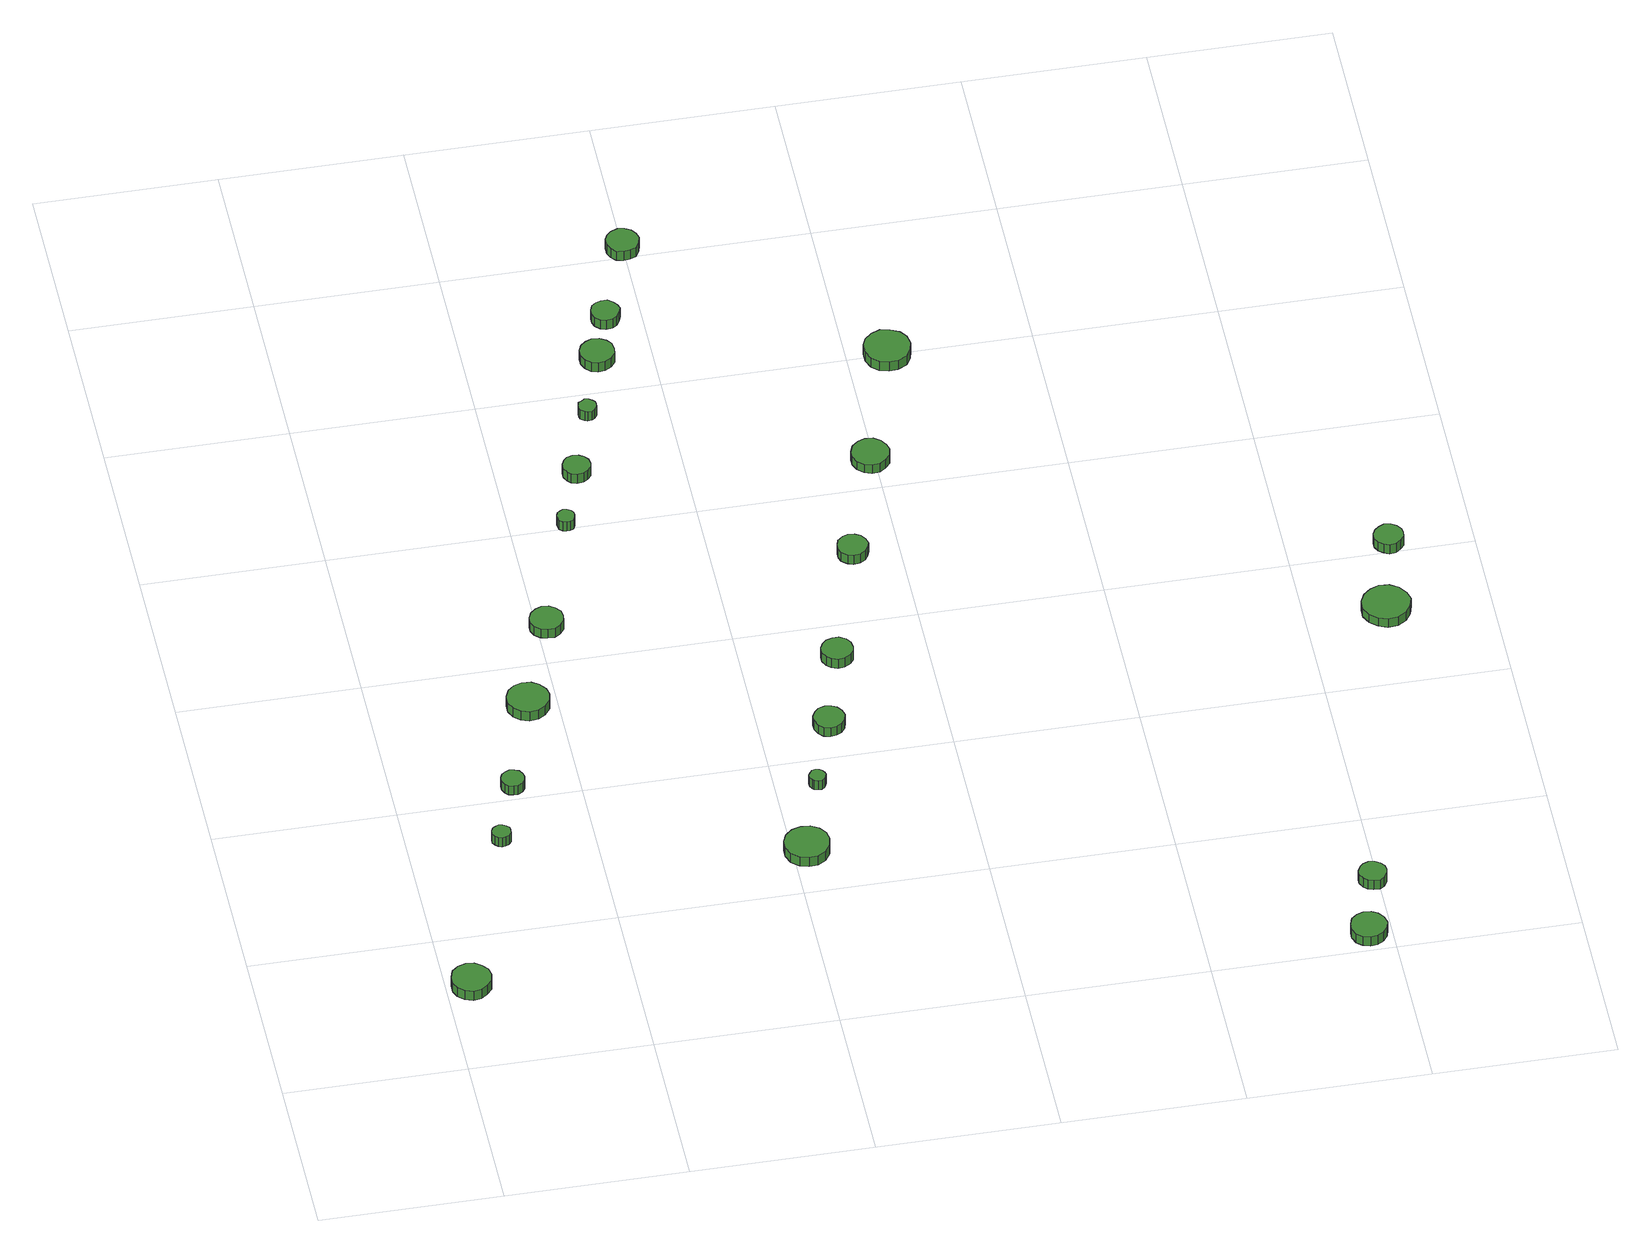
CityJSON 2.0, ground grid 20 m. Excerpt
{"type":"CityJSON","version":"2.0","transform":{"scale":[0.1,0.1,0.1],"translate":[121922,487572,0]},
"CityObjects":{
"tree1":{"type":"SolitaryVegetationObject","attributes":{"function":"something"},"geometry":[{"type":"MultiSurface","lod":"1","boundaries":[[[0,1,2,3,4,5,6,7,8,9,10,11,12,13,14]],[[15,16,17,18,19,20,21,22,23,24,25,26,27,28,29]],[[0,29,28,1]],[[1,28,27,2]],[[2,27,26,3]],[[3,26,25,4]],[[4,25,24,5]],[[5,24,23,6]],[[6,23,22,7]],[[7,22,21,8]],[[8,21,20,9]],[[9,20,19,10]],[[10,19,18,11]],[[11,18,17,12]],[[12,17,16,13]],[[13,16,15,14]],[[14,15,29,0]]]}]},
"tree2":{"type":"SolitaryVegetationObject","attributes":{"function":"something"},"geometry":[{"type":"MultiSurface","lod":"1","boundaries":[[[30,31,32,33,34,35,36,37,38,39,40,41,42,43,44]],[[45,46,47,48,49,50,51,52,53,54,55,56,57,58,59]],[[30,59,58,31]],[[31,58,57,32]],[[32,57,56,33]],[[33,56,55,34]],[[34,55,54,35]],[[35,54,53,36]],[[36,53,52,37]],[[37,52,51,38]],[[38,51,50,39]],[[39,50,49,40]],[[40,49,48,41]],[[41,48,47,42]],[[42,47,46,43]],[[43,46,45,44]],[[44,45,59,30]]]}]},
"tree3":{"type":"SolitaryVegetationObject","attributes":{"function":"something"},"geometry":[{"type":"MultiSurface","lod":"1","boundaries":[[[60,61,62,63,64,65,66,67,68,69,70,71,72,73,74]],[[75,76,77,78,79,80,81,82,83,84,85,86,87,88,89]],[[60,89,88,61]],[[61,88,87,62]],[[62,87,86,63]],[[63,86,85,64]],[[64,85,84,65]],[[65,84,83,66]],[[66,83,82,67]],[[67,82,81,68]],[[68,81,80,69]],[[69,80,79,70]],[[70,79,78,71]],[[71,78,77,72]],[[72,77,76,73]],[[73,76,75,74]],[[74,75,89,60]]]}]},
"tree4":{"type":"SolitaryVegetationObject","attributes":{"function":"something"},"geometry":[{"type":"MultiSurface","lod":"1","boundaries":[[[90,91,92,93,94,95,96,97,98,99,100,101,102,103,104]],[[105,106,107,108,109,110,111,112,113,114,115,116,117,118,119]],[[90,119,118,91]],[[91,118,117,92]],[[92,117,116,93]],[[93,116,115,94]],[[94,115,114,95]],[[95,114,113,96]],[[96,113,112,97]],[[97,112,111,98]],[[98,111,110,99]],[[99,110,109,100]],[[100,109,108,101]],[[101,108,107,102]],[[102,107,106,103]],[[103,106,105,104]],[[104,105,119,90]]]}]},
"tree5":{"type":"SolitaryVegetationObject","attributes":{"function":"something"},"geometry":[{"type":"MultiSurface","lod":"1","boundaries":[[[120,121,122,123,124,125,126,127,128,129,130,131,132,133,134]],[[135,136,137,138,139,140,141,142,143,144,145,146,147,148,149]],[[120,149,148,121]],[[121,148,147,122]],[[122,147,146,123]],[[123,146,145,124]],[[124,145,144,125]],[[125,144,143,126]],[[126,143,142,127]],[[127,142,141,128]],[[128,141,140,129]],[[129,140,139,130]],[[130,139,138,131]],[[131,138,137,132]],[[132,137,136,133]],[[133,136,135,134]],[[134,135,149,120]]]}]},
"tree6":{"type":"SolitaryVegetationObject","attributes":{"function":"something"},"geometry":[{"type":"MultiSurface","lod":"1","boundaries":[[[150,151,152,153,154,155,156,157,158,159,160,161,162,163,164]],[[165,166,167,168,169,170,171,172,173,174,175,176,177,178,179]],[[150,179,178,151]],[[151,178,177,152]],[[152,177,176,153]],[[153,176,175,154]],[[154,175,174,155]],[[155,174,173,156]],[[156,173,172,157]],[[157,172,171,158]],[[158,171,170,159]],[[159,170,169,160]],[[160,169,168,161]],[[161,168,167,162]],[[162,167,166,163]],[[163,166,165,164]],[[164,165,179,150]]]}]},
"tree7":{"type":"SolitaryVegetationObject","attributes":{"function":"something"},"geometry":[{"type":"MultiSurface","lod":"1","boundaries":[[[180,181,182,183,184,185,186,187,188,189,190,191,192,193,194]],[[195,196,197,198,199,200,201,202,203,204,205,206,207,208,209]],[[180,209,208,181]],[[181,208,207,182]],[[182,207,206,183]],[[183,206,205,184]],[[184,205,204,185]],[[185,204,203,186]],[[186,203,202,187]],[[187,202,201,188]],[[188,201,200,189]],[[189,200,199,190]],[[190,199,198,191]],[[191,198,197,192]],[[192,197,196,193]],[[193,196,195,194]],[[194,195,209,180]]]}]},
"tree8":{"type":"SolitaryVegetationObject","attributes":{"function":"something"},"geometry":[{"type":"MultiSurface","lod":"1","boundaries":[[[210,211,212,213,214,215,216,217,218,219,220,221,222,223,224]],[[225,226,227,228,229,230,231,232,233,234,235,236,237,238,239]],[[210,239,238,211]],[[211,238,237,212]],[[212,237,236,213]],[[213,236,235,214]],[[214,235,234,215]],[[215,234,233,216]],[[216,233,232,217]],[[217,232,231,218]],[[218,231,230,219]],[[219,230,229,220]],[[220,229,228,221]],[[221,228,227,222]],[[222,227,226,223]],[[223,226,225,224]],[[224,225,239,210]]]}]},
"tree9":{"type":"SolitaryVegetationObject","attributes":{"function":"something"},"geometry":[{"type":"MultiSurface","lod":"1","boundaries":[[[240,241,242,243,244,245,246,247,248,249,250,251,252,253,254]],[[255,256,257,258,259,260,261,262,263,264,265,266,267,268,269]],[[240,269,268,241]],[[241,268,267,242]],[[242,267,266,243]],[[243,266,265,244]],[[244,265,264,245]],[[245,264,263,246]],[[246,263,262,247]],[[247,262,261,248]],[[248,261,260,249]],[[249,260,259,250]],[[250,259,258,251]],[[251,258,257,252]],[[252,257,256,253]],[[253,256,255,254]],[[254,255,269,240]]]}]},
"tree10":{"type":"SolitaryVegetationObject","attributes":{"function":"something"},"geometry":[{"type":"MultiSurface","lod":"1","boundaries":[[[270,271,272,273,274,275,276,277,278,279,280,281,282,283,284]],[[285,286,287,288,289,290,291,292,293,294,295,296,297,298,299]],[[270,299,298,271]],[[271,298,297,272]],[[272,297,296,273]],[[273,296,295,274]],[[274,295,294,275]],[[275,294,293,276]],[[276,293,292,277]],[[277,292,291,278]],[[278,291,290,279]],[[279,290,289,280]],[[280,289,288,281]],[[281,288,287,282]],[[282,287,286,283]],[[283,286,285,284]],[[284,285,299,270]]]}]},
"tree11":{"type":"SolitaryVegetationObject","attributes":{"function":"something"},"geometry":[{"type":"MultiSurface","lod":"1","boundaries":[[[300,301,302,303,304,305,306,307,308,309,310,311,312,313,314]],[[315,316,317,318,319,320,321,322,323,324,325,326,327,328,329]],[[300,329,328,301]],[[301,328,327,302]],[[302,327,326,303]],[[303,326,325,304]],[[304,325,324,305]],[[305,324,323,306]],[[306,323,322,307]],[[307,322,321,308]],[[308,321,320,309]],[[309,320,319,310]],[[310,319,318,311]],[[311,318,317,312]],[[312,317,316,313]],[[313,316,315,314]],[[314,315,329,300]]]}]},
"tree12":{"type":"SolitaryVegetationObject","attributes":{"function":"something"},"geometry":[{"type":"MultiSurface","lod":"1","boundaries":[[[330,331,332,333,334,335,336,337,338,339,340,341,342,343,344]],[[345,346,347,348,349,350,351,352,353,354,355,356,357,358,359]],[[330,359,358,331]],[[331,358,357,332]],[[332,357,356,333]],[[333,356,355,334]],[[334,355,354,335]],[[335,354,353,336]],[[336,353,352,337]],[[337,352,351,338]],[[338,351,350,339]],[[339,350,349,340]],[[340,349,348,341]],[[341,348,347,342]],[[342,347,346,343]],[[343,346,345,344]],[[344,345,359,330]]]}]},
"tree13":{"type":"SolitaryVegetationObject","attributes":{"function":"something"},"geometry":[{"type":"MultiSurface","lod":"1","boundaries":[[[360,361,362,363,364,365,366,367,368,369,370,371,372,373,374]],[[375,376,377,378,379,380,381,382,383,384,385,386,387,388,389]],[[360,389,388,361]],[[361,388,387,362]],[[362,387,386,363]],[[363,386,385,364]],[[364,385,384,365]],[[365,384,383,366]],[[366,383,382,367]],[[367,382,381,368]],[[368,381,380,369]],[[369,380,379,370]],[[370,379,378,371]],[[371,378,377,372]],[[372,377,376,373]],[[373,376,375,374]],[[374,375,389,360]]]}]},
"tree14":{"type":"SolitaryVegetationObject","attributes":{"function":"something"},"geometry":[{"type":"MultiSurface","lod":"1","boundaries":[[[390,391,392,393,394,395,396,397,398,399,400,401,402,403,404]],[[405,406,407,408,409,410,411,412,413,414,415,416,417,418,419]],[[390,419,418,391]],[[391,418,417,392]],[[392,417,416,393]],[[393,416,415,394]],[[394,415,414,395]],[[395,414,413,396]],[[396,413,412,397]],[[397,412,411,398]],[[398,411,410,399]],[[399,410,409,400]],[[400,409,408,401]],[[401,408,407,402]],[[402,407,406,403]],[[403,406,405,404]],[[404,405,419,390]]]}]},
"tree15":{"type":"SolitaryVegetationObject","attributes":{"function":"something"},"geometry":[{"type":"MultiSurface","lod":"1","boundaries":[[[420,421,422,423,424,425,426,427,428,429,430,431,432,433,434]],[[435,436,437,438,439,440,441,442,443,444,445,446,447,448,449]],[[420,449,448,421]],[[421,448,447,422]],[[422,447,446,423]],[[423,446,445,424]],[[424,445,444,425]],[[425,444,443,426]],[[426,443,442,427]],[[427,442,441,428]],[[428,441,440,429]],[[429,440,439,430]],[[430,439,438,431]],[[431,438,437,432]],[[432,437,436,433]],[[433,436,435,434]],[[434,435,449,420]]]}]},
"tree16":{"type":"SolitaryVegetationObject","attributes":{"function":"something"},"geometry":[{"type":"MultiSurface","lod":"1","boundaries":[[[450,451,452,453,454,455,456,457,458,459,460,461,462,463,464]],[[465,466,467,468,469,470,471,472,473,474,475,476,477,478,479]],[[450,479,478,451]],[[451,478,477,452]],[[452,477,476,453]],[[453,476,475,454]],[[454,475,474,455]],[[455,474,473,456]],[[456,473,472,457]],[[457,472,471,458]],[[458,471,470,459]],[[459,470,469,460]],[[460,469,468,461]],[[461,468,467,462]],[[462,467,466,463]],[[463,466,465,464]],[[464,465,479,450]]]}]},
"tree17":{"type":"SolitaryVegetationObject","attributes":{"function":"something"},"geometry":[{"type":"MultiSurface","lod":"1","boundaries":[[[480,481,482,483,484,485,486,487,488,489,490,491,492,493,494]],[[495,496,497,498,499,500,501,502,503,504,505,506,507,508,509]],[[480,509,508,481]],[[481,508,507,482]],[[482,507,506,483]],[[483,506,505,484]],[[484,505,504,485]],[[485,504,503,486]],[[486,503,502,487]],[[487,502,501,488]],[[488,501,500,489]],[[489,500,499,490]],[[490,499,498,491]],[[491,498,497,492]],[[492,497,496,493]],[[493,496,495,494]],[[494,495,509,480]]]}]},
"tree18":{"type":"SolitaryVegetationObject","attributes":{"function":"something"},"geometry":[{"type":"MultiSurface","lod":"1","boundaries":[[[510,511,512,513,514,515,516,517,518,519,520,521,522,523,524]],[[525,526,527,528,529,530,531,532,533,534,535,536,537,538,539]],[[510,539,538,511]],[[511,538,537,512]],[[512,537,536,513]],[[513,536,535,514]],[[514,535,534,515]],[[515,534,533,516]],[[516,533,532,517]],[[517,532,531,518]],[[518,531,530,519]],[[519,530,529,520]],[[520,529,528,521]],[[521,528,527,522]],[[522,527,526,523]],[[523,526,525,524]],[[524,525,539,510]]]}]},
"tree19":{"type":"SolitaryVegetationObject","attributes":{"function":"something"},"geometry":[{"type":"MultiSurface","lod":"1","boundaries":[[[540,541,542,543,544,545,546,547,548,549,550,551,552,553,554]],[[555,556,557,558,559,560,561,562,563,564,565,566,567,568,569]],[[540,569,568,541]],[[541,568,567,542]],[[542,567,566,543]],[[543,566,565,544]],[[544,565,564,545]],[[545,564,563,546]],[[546,563,562,547]],[[547,562,561,548]],[[548,561,560,549]],[[549,560,559,550]],[[550,559,558,551]],[[551,558,557,552]],[[552,557,556,553]],[[553,556,555,554]],[[554,555,569,540]]]}]},
"tree20":{"type":"SolitaryVegetationObject","attributes":{"function":"something"},"geometry":[{"type":"MultiSurface","lod":"1","boundaries":[[[570,571,572,573,574,575,576,577,578,579,580,581,582,583,584]],[[585,586,587,588,589,590,591,592,593,594,595,596,597,598,599]],[[570,599,598,571]],[[571,598,597,572]],[[572,597,596,573]],[[573,596,595,574]],[[574,595,594,575]],[[575,594,593,576]],[[576,593,592,577]],[[577,592,591,578]],[[578,591,590,579]],[[579,590,589,580]],[[580,589,588,581]],[[581,588,587,582]],[[582,587,586,583]],[[583,586,585,584]],[[584,585,599,570]]]}]},
"tree21":{"type":"SolitaryVegetationObject","attributes":{"function":"something"},"geometry":[{"type":"MultiSurface","lod":"1","boundaries":[[[600,601,602,603,604,605,606,607,608,609,610,611,612,613,614]],[[615,616,617,618,619,620,621,622,623,624,625,626,627,628,629]],[[600,629,628,601]],[[601,628,627,602]],[[602,627,626,603]],[[603,626,625,604]],[[604,625,624,605]],[[605,624,623,606]],[[606,623,622,607]],[[607,622,621,608]],[[608,621,620,609]],[[609,620,619,610]],[[610,619,618,611]],[[611,618,617,612]],[[612,617,616,613]],[[613,616,615,614]],[[614,615,629,600]]]}]},
"tree22":{"type":"SolitaryVegetationObject","attributes":{"function":"something"},"geometry":[{"type":"MultiSurface","lod":"1","boundaries":[[[630,631,632,633,634,635,636,637,638,639,640,641,642,643,644]],[[645,646,647,648,649,650,651,652,653,654,655,656,657,658,659]],[[630,659,658,631]],[[631,658,657,632]],[[632,657,656,633]],[[633,656,655,634]],[[634,655,654,635]],[[635,654,653,636]],[[636,653,652,637]],[[637,652,651,638]],[[638,651,650,639]],[[639,650,649,640]],[[640,649,648,641]],[[641,648,647,642]],[[642,647,646,643]],[[643,646,645,644]],[[644,645,659,630]]]}]}
},
"vertices":[
[49,123,17],[47,132,17],[41,139,17],[34,144,17],[25,145,17],[16,142,17],[9,136,17],[6,127,17],[6,118,17],[9,110,17],[16,104,17],[25,101,17],[34,102,17],[41,107,17],[47,114,17],[47,114,4],[41,107,4],[34,102,4],[25,101,4],[16,104,4],[9,110,4],[6,118,4],[6,127,4],[9,136,4],[16,142,4],[25,145,4],[34,144,4],[41,139,4],[47,132,4],[49,123,4],
[111,341,15],[111,345,15],[108,348,15],[104,350,15],[100,351,15],[96,349,15],[93,347,15],[91,343,15],[91,338,15],[93,335,15],[96,332,15],[100,330,15],[104,331,15],[108,333,15],[111,336,15],[111,336,2],[108,333,2],[104,331,2],[100,330,2],[96,332,2],[93,335,2],[91,338,2],[91,343,2],[93,347,2],[96,349,2],[100,351,2],[104,350,2],[108,348,2],[111,345,2],[111,341,2],
[141,418,16],[140,423,16],[137,428,16],[132,430,16],[127,431,16],[122,429,16],[118,426,16],[116,421,16],[116,416,16],[118,411,16],[122,407,16],[127,406,16],[132,406,16],[137,409,16],[140,413,16],[140,413,3],[137,409,3],[132,406,3],[127,406,3],[122,407,3],[118,411,3],[116,416,3],[116,421,3],[118,426,3],[122,429,3],[127,431,3],[132,430,3],[137,428,3],[140,423,3],[141,418,3],
[191,537,17],[189,546,17],[183,554,17],[175,559,17],[165,560,17],[156,557,17],[149,551,17],[145,542,17],[145,532,17],[149,523,17],[156,517,17],[165,514,17],[175,515,17],[183,520,17],[189,528,17],[189,528,4],[183,520,4],[175,515,4],[165,514,4],[156,517,4],[149,523,4],[145,532,4],[145,542,4],[149,551,4],[156,557,4],[165,560,4],[175,559,4],[183,554,4],[189,546,4],[191,537,4],
[228,655,16],[227,662,16],[222,668,16],[216,672,16],[208,673,16],[201,670,16],[195,665,16],[192,658,16],[192,651,16],[195,644,16],[201,639,16],[208,637,16],[216,637,16],[222,641,16],[227,647,16],[227,647,3],[222,641,3],[216,637,3],[208,637,3],[201,639,3],[195,644,3],[192,651,3],[192,658,3],[195,665,3],[201,670,3],[208,673,3],[216,672,3],[222,668,3],[227,662,3],[228,655,3],
[440,263,16],[438,273,16],[432,281,16],[423,286,16],[413,287,16],[403,284,16],[395,277,16],[391,268,16],[391,258,16],[395,248,16],[403,241,16],[413,238,16],[423,239,16],[432,244,16],[438,253,16],[438,253,3],[432,244,3],[423,239,3],[413,238,3],[403,241,3],[395,248,3],[391,258,3],[391,268,3],[395,277,3],[403,284,3],[413,287,3],[423,286,3],[432,281,3],[438,273,3],[440,263,3],
[270,807,15],[269,811,15],[267,814,15],[263,816,15],[259,817,15],[255,815,15],[252,813,15],[251,809,15],[251,805,15],[252,801,15],[255,798,15],[259,797,15],[263,797,15],[267,799,15],[269,803,15],[269,803,2],[267,799,2],[263,797,2],[259,797,2],[255,798,2],[252,801,2],[251,805,2],[251,809,2],[252,813,2],[255,815,2],[259,817,2],[263,816,2],[267,814,2],[269,811,2],[270,807,2],
[301,881,16],[300,887,16],[296,892,16],[291,895,16],[284,896,16],[278,894,16],[274,890,16],[271,884,16],[271,878,16],[274,872,16],[278,868,16],[284,866,16],[291,867,16],[296,870,16],[300,875,16],[300,875,3],[296,870,3],[291,867,3],[284,866,3],[278,868,3],[274,872,3],[271,878,3],[271,884,3],[274,890,3],[278,894,3],[284,896,3],[291,895,3],[296,892,3],[300,887,3],[301,881,3],
[455,363,15],[454,366,15],[452,369,15],[449,371,15],[445,372,15],[441,371,15],[439,368,15],[437,365,15],[437,361,15],[439,357,15],[441,355,15],[445,354,15],[449,354,15],[452,356,15],[454,359,15],[454,359,2],[452,356,2],[449,354,2],[445,354,2],[441,355,2],[439,357,2],[437,361,2],[437,365,2],[439,368,2],[441,371,2],[445,372,2],[449,371,2],[452,369,2],[454,366,2],[455,363,2],
[324,969,16],[324,973,16],[321,976,16],[318,978,16],[313,979,16],[310,977,16],[306,975,16],[305,971,16],[305,967,16],[306,963,16],[310,960,16],[313,959,16],[318,959,16],[321,961,16],[324,965,16],[324,965,3],[321,961,3],[318,959,3],[313,959,3],[310,960,3],[306,963,3],[305,967,3],[305,971,3],[306,975,3],[310,977,3],[313,979,3],[318,978,3],[321,976,3],[324,973,3],[324,969,3],
[492,448,16],[490,455,16],[486,461,16],[480,464,16],[473,465,16],[466,463,16],[461,458,16],[458,452,16],[458,445,16],[461,438,16],[466,433,16],[473,431,16],[480,432,16],[486,435,16],[490,441,16],[490,441,3],[486,435,3],[480,432,3],[473,431,3],[466,433,3],[461,438,3],[458,445,3],[458,452,3],[461,458,3],[466,463,3],[473,465,3],[480,464,3],[486,461,3],[490,455,3],[492,448,3],
[359,1049,17],[358,1057,17],[353,1063,17],[346,1067,17],[338,1068,17],[331,1065,17],[325,1060,17],[322,1053,17],[322,1045,17],[325,1038,17],[331,1032,17],[338,1030,17],[346,1031,17],[353,1035,17],[358,1041,17],[358,1041,4],[353,1035,4],[346,1031,4],[338,1030,4],[331,1032,4],[325,1038,4],[322,1045,4],[322,1053,4],[325,1060,4],[331,1065,4],[338,1068,4],[346,1067,4],[353,1063,4],[358,1057,4],[359,1049,4],
[520,550,16],[519,557,16],[515,563,16],[508,567,16],[501,567,16],[494,565,16],[489,560,16],[486,554,16],[486,547,16],[489,540,16],[494,536,16],[501,533,16],[508,534,16],[515,538,16],[519,543,16],[519,543,3],[515,538,3],[508,534,3],[501,533,3],[494,536,3],[489,540,3],[486,547,3],[486,554,3],[489,560,3],[494,565,3],[501,567,3],[508,567,3],[515,563,3],[519,557,3],[520,550,3],
[377,1110,16],[375,1116,16],[371,1121,16],[366,1125,16],[359,1125,16],[353,1123,16],[348,1119,16],[346,1113,16],[346,1107,16],[348,1101,16],[353,1096,16],[359,1094,16],[366,1095,16],[371,1098,16],[375,1104,16],[375,1104,3],[371,1098,3],[366,1095,3],[359,1094,3],[353,1096,3],[348,1101,3],[346,1107,3],[346,1113,3],[348,1119,3],[353,1123,3],[359,1125,3],[366,1125,3],[371,1121,3],[375,1116,3],[377,1110,3],
[566,702,18],[564,709,18],[560,715,18],[554,718,18],[547,719,18],[541,717,18],[535,712,18],[533,706,18],[533,699,18],[535,693,18],[541,688,18],[547,686,18],[554,687,18],[560,690,18],[564,696,18],[564,696,5],[560,690,5],[554,687,5],[547,686,5],[541,688,5],[535,693,5],[533,699,5],[533,706,5],[535,712,5],[541,717,5],[547,719,5],[554,718,5],[560,715,5],[564,709,5],[566,702,5],
[417,1211,18],[415,1218,18],[411,1224,18],[404,1228,18],[397,1229,18],[389,1226,18],[384,1221,18],[381,1215,18],[381,1207,18],[384,1200,18],[389,1195,18],[397,1193,18],[404,1194,18],[411,1197,18],[415,1204,18],[415,1204,5],[411,1197,5],[404,1194,5],[397,1193,5],[389,1195,5],[384,1200,5],[381,1207,5],[381,1215,5],[384,1221,5],[389,1226,5],[397,1229,5],[404,1228,5],[411,1224,5],[415,1218,5],[417,1211,5],
[615,838,20],[613,846,20],[608,853,20],[601,858,20],[592,859,20],[584,856,20],[577,850,20],[574,842,20],[574,834,20],[577,826,20],[584,820,20],[592,817,20],[601,818,20],[608,823,20],[613,829,20],[613,829,8],[608,823,8],[601,818,8],[592,817,8],[584,820,8],[577,826,8],[574,834,8],[574,842,8],[577,850,8],[584,856,8],[592,859,8],[601,858,8],[608,853,8],[613,846,8],[615,838,8],
[667,992,23],[665,1003,23],[659,1011,23],[649,1016,23],[639,1018,23],[629,1014,23],[621,1007,23],[617,998,23],[617,987,23],[621,977,23],[629,970,23],[639,967,23],[649,968,23],[659,973,23],[665,982,23],[665,982,10],[659,973,10],[649,968,10],[639,967,10],[629,970,10],[621,977,10],[617,987,10],[617,998,10],[621,1007,10],[629,1014,10],[639,1018,10],[649,1016,10],[659,1011,10],[665,1003,10],[667,992,10],
[994,22,19],[992,30,19],[987,37,19],[980,41,19],[972,42,19],[964,39,19],[958,34,19],[955,26,19],[955,18,19],[958,10,19],[964,5,19],[972,2,19],[980,3,19],[987,7,19],[992,14,19],[992,14,6],[987,7,6],[980,3,6],[972,2,6],[964,5,6],[958,10,6],[955,18,6],[955,26,6],[958,34,6],[964,39,6],[972,42,6],[980,41,6],[987,37,6],[992,30,6],[994,22,6],
[1008,99,22],[1007,105,22],[1003,110,22],[998,113,22],[991,114,22],[985,112,22],[981,108,22],[978,102,22],[978,96,22],[981,90,22],[985,86,22],[991,84,22],[998,84,22],[1003,87,22],[1007,93,22],[1007,93,9],[1003,87,9],[998,84,9],[991,84,9],[985,86,9],[981,90,9],[978,96,9],[978,102,9],[981,108,9],[985,112,9],[991,114,9],[998,113,9],[1003,110,9],[1007,105,9],[1008,99,9],
[1111,498,29],[1108,508,29],[1102,517,29],[1092,523,29],[1081,524,29],[1071,520,29],[1063,513,29],[1058,503,29],[1058,492,29],[1063,482,29],[1071,475,29],[1081,471,29],[1092,472,29],[1102,478,29],[1108,487,29],[1108,487,17],[1102,478,17],[1092,472,17],[1081,471,17],[1071,475,17],[1063,482,17],[1058,492,17],[1058,503,17],[1063,513,17],[1071,520,17],[1081,524,17],[1092,523,17],[1102,517,17],[1108,508,17],[1111,498,17],
[1122,598,31],[1121,604,31],[1117,609,31],[1111,613,31],[1104,614,31],[1098,611,31],[1093,607,31],[1090,601,31],[1090,594,31],[1093,588,31],[1098,584,31],[1104,581,31],[1111,582,31],[1117,586,31],[1121,591,31],[1121,591,18],[1117,586,18],[1111,582,18],[1104,581,18],[1098,584,18],[1093,588,18],[1090,594,18],[1090,601,18],[1093,607,18],[1098,611,18],[1104,614,18],[1111,613,18],[1117,609,18],[1121,604,18],[1122,598,18]
]}
